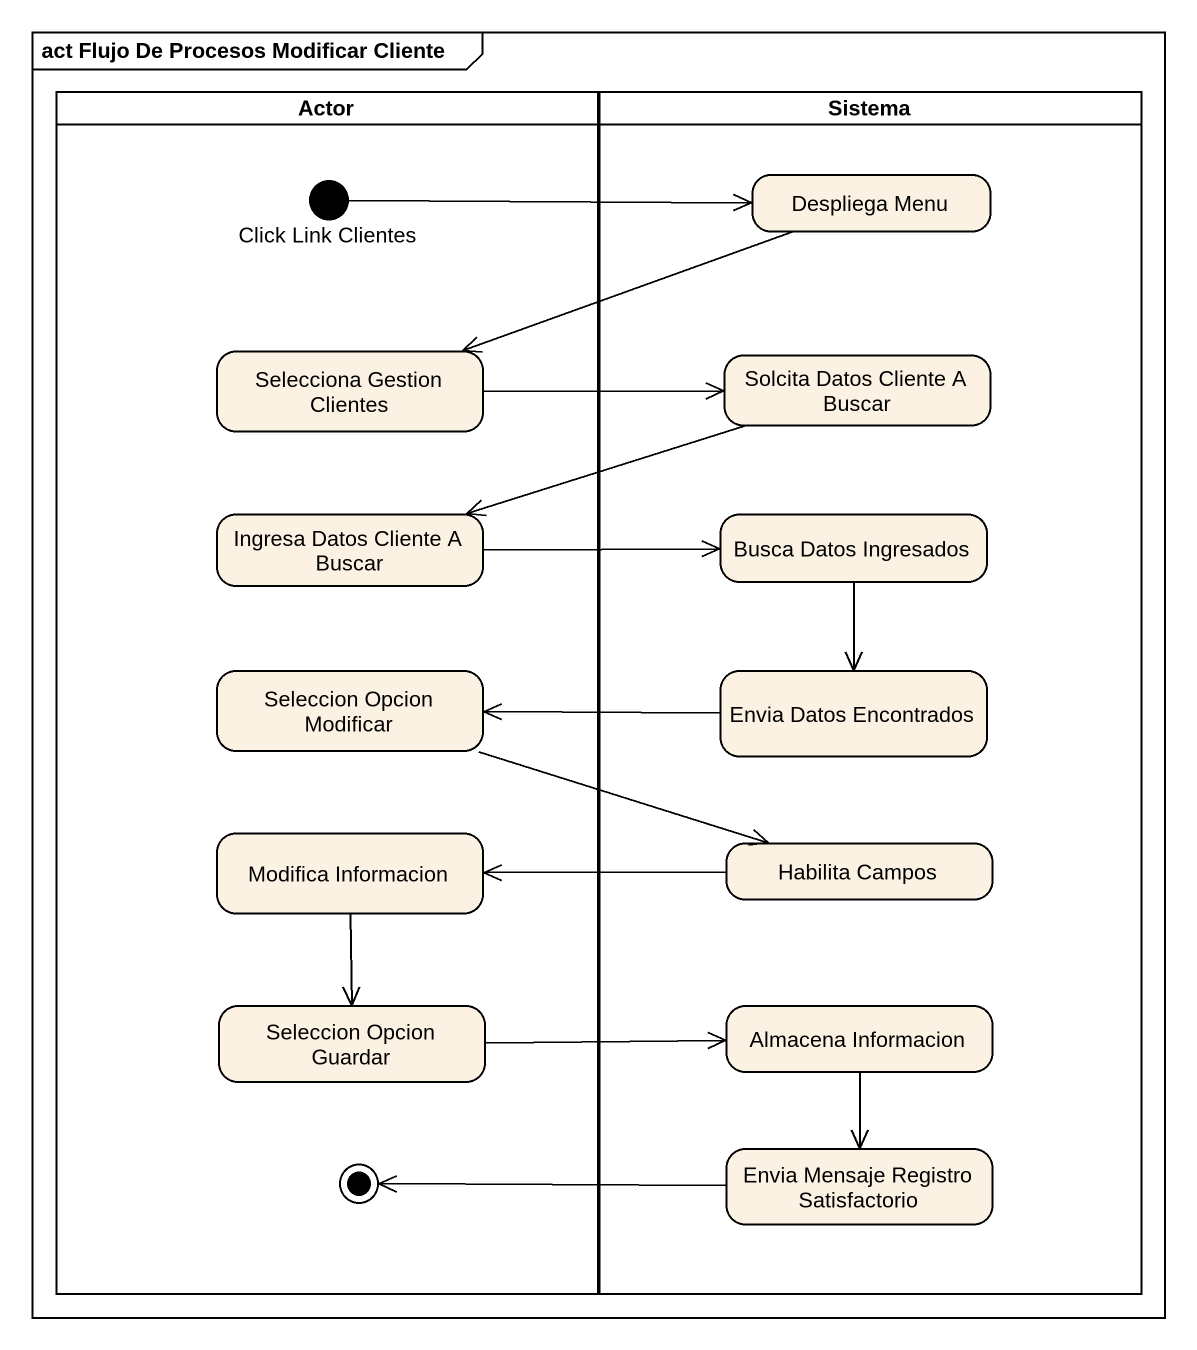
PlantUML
@startuml
mainframe act Flujo De Procesos Modificar Cliente
hide empty description
state "Actor" as Actor_ <<partition>> {
  state "Click Link Clientes" as Click_Link_Clientes <<start>>
  state "Selecciona Gestion Clientes" as Selecciona_Gestion_Clientes
  state "Ingresa Datos Cliente A Buscar" as Ingresa_Datos_Cliente_A
  state "Seleccion Opcion Modificar" as Seleccion_Opcion_Modificar
  state "Modifica Informacion" as Modifica_Informacion
  state "Seleccion Opcion Guardar" as Seleccion_Opcion_Guardar
  state final1 <<end>>
}
state Sistema <<partition>> {
  state "Despliega Menu" as Despliega_Menu
  state "Solcita Datos Cliente A Buscar" as Solcita_Datos_Cliente_A
  state "Busca Datos Ingresados" as Busca_Datos_Ingresados
  state "Envia Datos Encontrados" as Envia_Datos_Encontrados
  state "Habilita Campos" as Habilita_Campos
  state "Almacena Informacion" as Almacena_Informacion
  state "Envia Mensaje Registro Satisfactorio" as Envia_Mensaje_Registro
}
Click_Link_Clientes -right-> Despliega_Menu
Despliega_Menu -left-> Selecciona_Gestion_Clientes
Selecciona_Gestion_Clientes -right-> Solcita_Datos_Cliente_A
Solcita_Datos_Cliente_A -left-> Ingresa_Datos_Cliente_A
Ingresa_Datos_Cliente_A -right-> Busca_Datos_Ingresados
Busca_Datos_Ingresados --> Envia_Datos_Encontrados
Seleccion_Opcion_Modificar -right-> Habilita_Campos
Envia_Datos_Encontrados -left-> Seleccion_Opcion_Modificar
Modifica_Informacion --> Seleccion_Opcion_Guardar
Habilita_Campos -left-> Modifica_Informacion
Seleccion_Opcion_Guardar -right-> Almacena_Informacion
Almacena_Informacion --> Envia_Mensaje_Registro
Envia_Mensaje_Registro -left-> final1
@enduml
